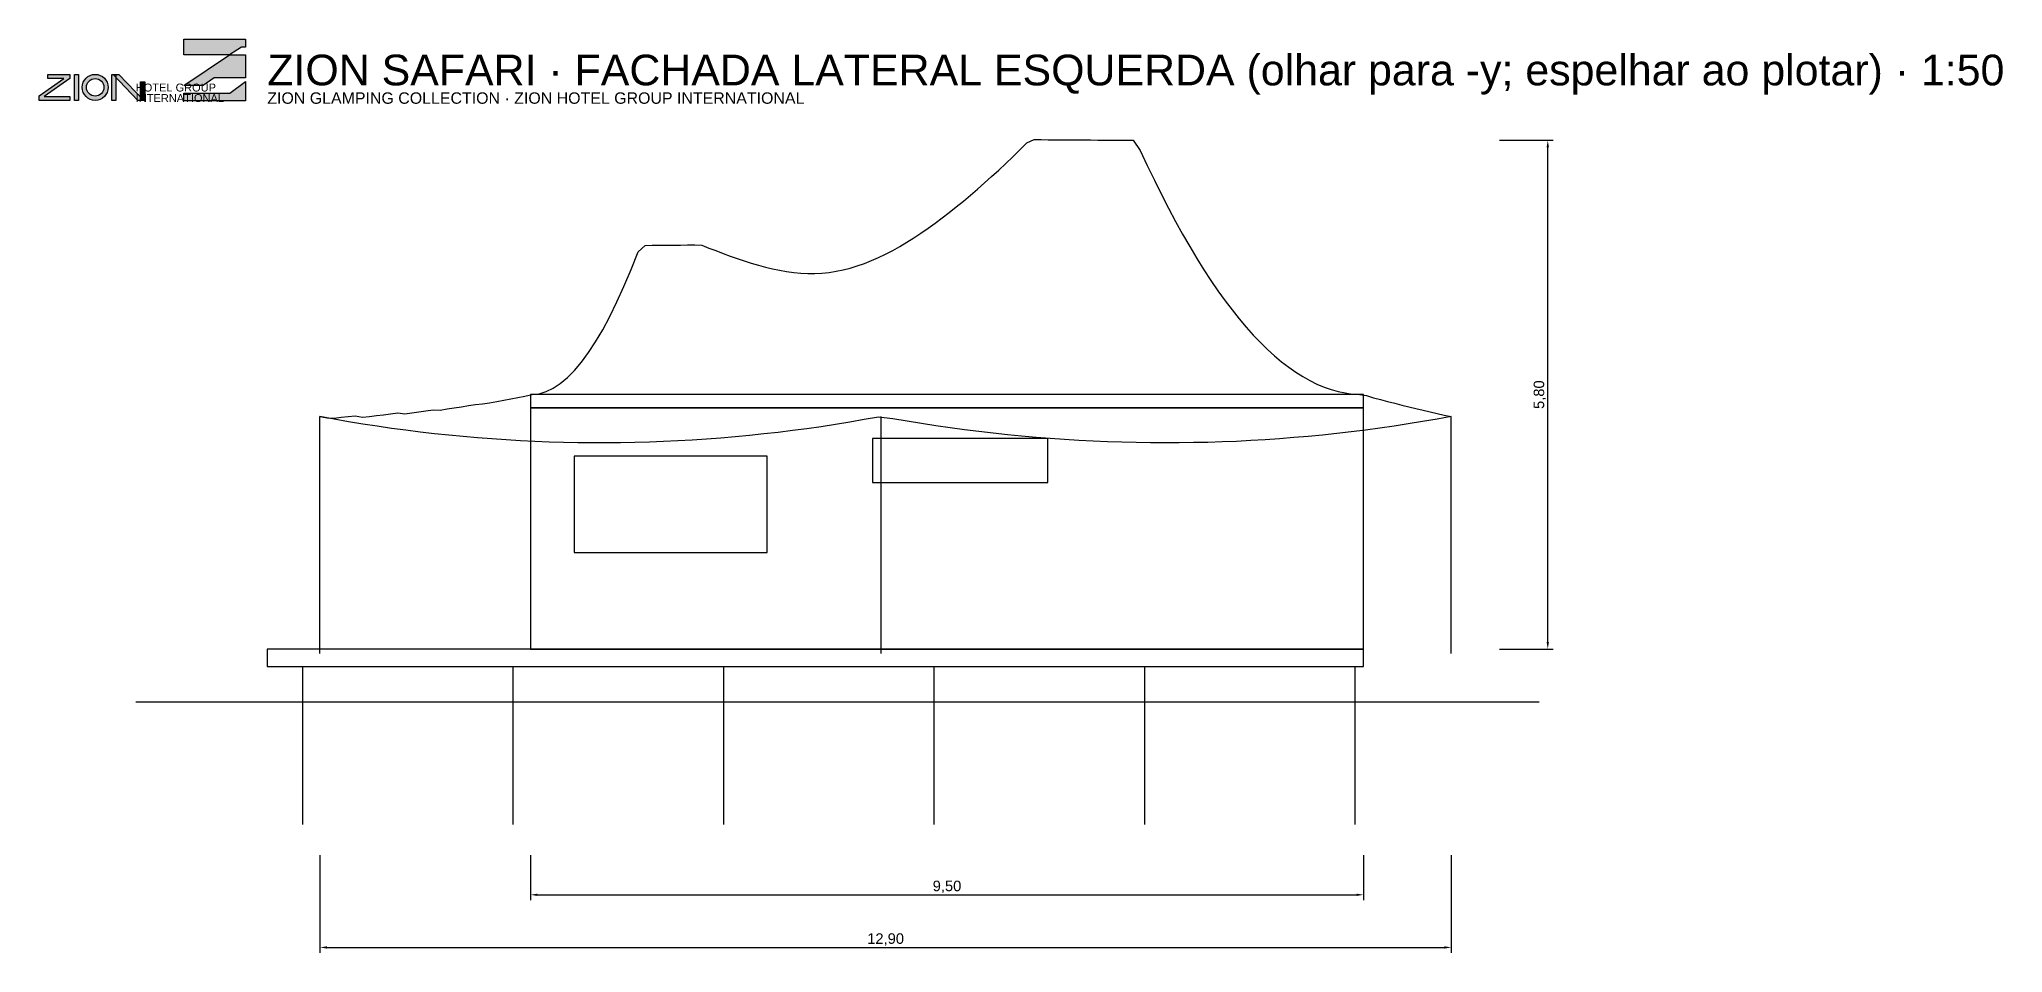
# Model space of a CAD drawing. Header units: metres. Extents: x -5.6 to 16.8, y -3.5 to 7.
import ezdxf
from ezdxf.enums import TextEntityAlignment as Align

# ---------------------------------------------------------------- set-up
doc = ezdxf.new("R2010")
doc.units = ezdxf.units.M
for name, color, linetype in [('COBERTURA', 3, 'CONTINUOUS'), ('COTAS', 2, 'CONTINUOUS'), ('DECK', 32, 'CONTINUOUS'), ('ESQUADRIAS', 4, 'CONTINUOUS'), ('ESTRUTURA', 1, 'CONTINUOUS'), ('FUNDACAO', 5, 'CONTINUOUS'), ('PAREDES', 7, 'CONTINUOUS'), ('TEXTO', 7, 'CONTINUOUS')]:
    doc.layers.add(name, color=color, linetype=linetype)
doc.styles.add('ZION', font='arial.ttf')
doc.dimstyles.new('ZION_M', dxfattribs={"dimtxt": 0.12, "dimasz": 0.08, "dimexe": 0.06, "dimexo": 0.05, "dimgap": 0.03, "dimtad": 1, "dimtxsty": 'ZION', "dimcen": 2.5, "dimclrd": 2, "dimclre": 2, "dimclrt": 2, "dimazin": 3, "dimtfac": 1, "dimtmove": 0, "dimatfit": 3})

msp = doc.modelspace()

# ---------------------------------------------------------------- hatches: boundary and pattern name
at = {"layer": 'TEXTO'}
for points in [[(-3.95, 6.95), (-3.25, 6.95), (-3.25, 6.862), (-3.296, 6.862), (-3.431, 6.771), (-3.95, 6.771)], [(-3.431, 6.771), (-3.25, 6.771), (-3.25, 6.511), (-3.604, 6.511), (-3.732, 6.425), (-3.95, 6.425)], [(-5.503, 6.55), (-5.25, 6.55), (-5.25, 6.503), (-5.544, 6.297), (-5.253, 6.297), (-5.253, 6.253), (-5.6, 6.253), (-5.6, 6.306), (-5.319, 6.503), (-5.503, 6.503)], [(-5.2, 6.55), (-5.153, 6.55), (-5.153, 6.253), (-5.2, 6.253)], [(-4.772, 6.55), (-4.728, 6.55), (-4.728, 6.253), (-4.772, 6.253)], [(-4.759, 6.55), (-4.694, 6.55), (-4.406, 6.253), (-4.478, 6.253)], [(-4.444, 6.466), (-4.397, 6.466), (-4.397, 6.253), (-4.444, 6.253)], [(-3.95, 6.336), (-3.429, 6.336), (-3.25, 6.468), (-3.25, 6.25), (-3.95, 6.25)]]:
    msp.add_hatch(color=7, dxfattribs=at).paths.add_polyline_path(points)
h = msp.add_hatch(color=7, dxfattribs=at)
edge = h.paths.add_edge_path()
edge.add_arc((-4.962, 6.402), 0.148, 0, 360)
edge = h.paths.add_edge_path()
edge.add_arc((-4.962, 6.402), 0.1, 0, 360)

# ---------------------------------------------------------------- linework, layer by layer
at = {"layer": 'COBERTURA'}
msp.add_lwpolyline([(-2.4, 2.65), (-2.319, 2.635), (-2.239, 2.633), (-2.158, 2.642), (-2.077, 2.65), (-1.997, 2.659), (-1.916, 2.642), (-1.836, 2.651), (-1.755, 2.661), (-1.674, 2.671), (-1.594, 2.681), (-1.513, 2.691), (-1.432, 2.682), (-1.352, 2.693), (-1.271, 2.704), (-1.191, 2.715), (-1.11, 2.727), (-1.029, 2.724), (-0.949, 2.737), (-0.868, 2.749), (-0.787, 2.762), (-0.707, 2.775), (-0.626, 2.788), (-0.546, 2.794), (-0.465, 2.808), (-0.384, 2.822), (-0.304, 2.837), (-0.223, 2.852), (-0.143, 2.866), (-0.062, 2.884), (0.019, 2.9), (0.099, 2.911), (0.18, 2.935), (0.261, 2.974), (0.341, 3.027), (0.422, 3.094), (0.503, 3.175), (0.583, 3.27), (0.664, 3.379), (0.744, 3.502), (0.825, 3.639), (0.906, 3.791), (0.986, 3.956), (1.067, 4.134), (1.148, 4.325), (1.228, 4.528), (1.309, 4.601), (1.389, 4.602), (1.47, 4.602), (1.551, 4.603), (1.631, 4.604), (1.712, 4.605), (1.793, 4.606), (1.873, 4.608), (1.954, 4.604), (2.034, 4.57), (2.115, 4.541), (2.196, 4.51), (2.276, 4.48), (2.357, 4.452), (2.438, 4.425), (2.518, 4.399), (2.599, 4.376), (2.679, 4.354), (2.76, 4.335), (2.841, 4.319), (2.921, 4.305), (3.002, 4.294), (3.083, 4.286), (3.163, 4.282), (3.244, 4.282), (3.324, 4.286), (3.405, 4.294), (3.486, 4.306), (3.566, 4.322), (3.647, 4.343), (3.727, 4.367), (3.808, 4.396), (3.889, 4.428), (3.969, 4.463), (4.05, 4.502), (4.131, 4.544), (4.211, 4.59), (4.292, 4.638), (4.373, 4.688), (4.453, 4.742), (4.534, 4.797), (4.614, 4.855), (4.695, 4.915), (4.776, 4.977), (4.856, 5.041), (4.937, 5.107), (5.018, 5.174), (5.098, 5.243), (5.179, 5.314), (5.259, 5.386), (5.34, 5.46), (5.421, 5.535), (5.501, 5.612), (5.582, 5.69), (5.662, 5.77), (5.743, 5.807), (5.824, 5.807), (5.904, 5.806), (5.985, 5.805), (6.066, 5.805), (6.146, 5.804), (6.227, 5.804), (6.307, 5.803), (6.388, 5.803), (6.469, 5.802), (6.549, 5.802), (6.63, 5.802), (6.711, 5.802), (6.791, 5.801), (6.872, 5.801), (6.953, 5.684), (7.033, 5.511), (7.114, 5.343), (7.194, 5.181), (7.275, 5.024), (7.356, 4.873), (7.436, 4.728), (7.517, 4.588), (7.598, 4.453), (7.678, 4.324), (7.759, 4.201), (7.839, 4.083), (7.92, 3.971), (8.001, 3.865), (8.081, 3.764), (8.162, 3.668), (8.242, 3.579), (8.323, 3.494), (8.404, 3.416), (8.484, 3.343), (8.565, 3.275), (8.646, 3.213), (8.726, 3.157), (8.807, 3.106), (8.887, 3.061), (8.968, 3.021), (9.049, 2.987), (9.129, 2.959), (9.21, 2.936), (9.291, 2.919), (9.371, 2.907), (9.452, 2.901), (9.533, 2.889), (9.613, 2.865), (9.694, 2.843), (9.774, 2.822), (9.855, 2.802), (9.936, 2.782), (10.016, 2.762), (10.097, 2.743), (10.178, 2.724), (10.258, 2.705), (10.339, 2.687), (10.419, 2.668), (10.5, 2.65), (10.5, 2.65), (10.337, 2.621), (10.173, 2.593), (10.01, 2.566), (9.847, 2.542), (9.684, 2.518), (9.52, 2.496), (9.357, 2.476), (9.194, 2.457), (9.03, 2.44), (8.867, 2.424), (8.704, 2.41), (8.541, 2.397), (8.377, 2.386), (8.214, 2.376), (8.051, 2.368), (7.887, 2.362), (7.724, 2.356), (7.561, 2.353), (7.397, 2.351), (7.234, 2.35), (7.071, 2.351), (6.908, 2.353), (6.744, 2.357), (6.581, 2.363), (6.418, 2.37), (6.254, 2.378), (6.091, 2.388), (5.928, 2.4), (5.765, 2.413), (5.601, 2.427), (5.438, 2.443), (5.275, 2.461), (5.111, 2.48), (4.948, 2.5), (4.785, 2.523), (4.622, 2.546), (4.458, 2.571), (4.295, 2.598), (4.132, 2.626), (3.968, 2.644), (3.805, 2.615), (3.642, 2.587), (3.478, 2.56), (3.315, 2.535), (3.152, 2.512), (2.989, 2.49), (2.825, 2.47), (2.662, 2.452), (2.499, 2.435), (2.335, 2.419), (2.172, 2.405), (2.009, 2.393), (1.846, 2.382), (1.682, 2.373), (1.519, 2.365), (1.356, 2.359), (1.192, 2.355), (1.029, 2.352), (0.866, 2.35), (0.703, 2.35), (0.539, 2.352), (0.376, 2.355), (0.213, 2.36), (0.049, 2.367), (-0.114, 2.374), (-0.277, 2.384), (-0.441, 2.395), (-0.604, 2.408), (-0.767, 2.422), (-0.93, 2.438), (-1.094, 2.455), (-1.257, 2.474), (-1.42, 2.494), (-1.584, 2.516), (-1.747, 2.54), (-1.91, 2.565), (-2.073, 2.592), (-2.237, 2.62), (-2.4, 2.65)], close=True, dxfattribs=at)
at = {"layer": 'DECK'}
msp.add_lwpolyline([(-3, -0.2), (9.5, -0.2), (9.5, 0), (-3, 0)], close=True, dxfattribs=at)
at = {"layer": 'ESQUADRIAS'}
for points in [[(3.9, 1.9), (5.9, 1.9), (5.9, 2.4), (3.9, 2.4)], [(0.5, 1.1), (2.7, 1.1), (2.7, 2.2), (0.5, 2.2)]]:
    msp.add_lwpolyline(points, close=True, dxfattribs=at)
at = {"layer": 'ESTRUTURA'}
msp.add_lwpolyline([(0, 2.75), (9.5, 2.75), (9.5, 2.9), (0, 2.9)], close=True, dxfattribs=at)
for points in [[(-2.4, -0.05), (-2.4, 2.65)], [(4, -0.05), (4, 2.65)], [(10.5, -0.05), (10.5, 2.65)]]:
    msp.add_lwpolyline(points, dxfattribs=at)
at = {"layer": 'FUNDACAO'}
for points in [[(-2.6, -0.2), (-2.6, -2)], [(-0.2, -0.2), (-0.2, -2)], [(2.2, -0.2), (2.2, -2)], [(4.6, -0.2), (4.6, -2)], [(7, -0.2), (7, -2)], [(9.4, -0.2), (9.4, -2)]]:
    msp.add_lwpolyline(points, dxfattribs=at)
at = {"layer": 'PAREDES'}
msp.add_lwpolyline([(0, 0), (9.5, 0), (9.5, 2.75), (0, 2.75)], close=True, dxfattribs=at)
at = {"layer": 'TEXTO'}
for points in [[(-3.95, 6.95), (-3.25, 6.95), (-3.25, 6.862), (-3.296, 6.862), (-3.431, 6.771), (-3.95, 6.771)], [(-3.431, 6.771), (-3.25, 6.771), (-3.25, 6.511), (-3.604, 6.511), (-3.732, 6.425), (-3.95, 6.425)], [(-5.503, 6.55), (-5.25, 6.55), (-5.25, 6.503), (-5.544, 6.297), (-5.253, 6.297), (-5.253, 6.253), (-5.6, 6.253), (-5.6, 6.306), (-5.319, 6.503), (-5.503, 6.503)], [(-5.2, 6.55), (-5.153, 6.55), (-5.153, 6.253), (-5.2, 6.253)], [(-4.772, 6.55), (-4.728, 6.55), (-4.728, 6.253), (-4.772, 6.253)], [(-4.759, 6.55), (-4.694, 6.55), (-4.406, 6.253), (-4.478, 6.253)], [(-4.444, 6.466), (-4.397, 6.466), (-4.397, 6.253), (-4.444, 6.253)], [(-3.95, 6.336), (-3.429, 6.336), (-3.25, 6.468), (-3.25, 6.25), (-3.95, 6.25)]]:
    msp.add_lwpolyline(points, close=True, dxfattribs=at)
msp.add_lwpolyline([(-4.5, -0.6), (11.5, -0.6)], dxfattribs=at)
for radius in [0.148, 0.1]:
    msp.add_circle((-4.962, 6.402), radius, dxfattribs=at)

# ---------------------------------------------------------------- texts
at = {"layer": 'TEXTO', "style": 'ZION'}
for s, height, p in [('ZION SAFARI · FACHADA LATERAL ESQUERDA (olhar para -y; espelhar ao plotar) · 1:50', 0.35, (-3, 6.6)), ('HOTEL GROUP', 0.09, (-4.5, 6.4)), ('INTERNATIONAL', 0.09, (-4.5, 6.28)), ('ZION GLAMPING COLLECTION · ZION HOTEL GROUP INTERNATIONAL', 0.13, (-3, 6.28))]:
    msp.add_text(s, height=height, dxfattribs=at).set_placement(p, align=Align.MIDDLE_LEFT)

# ---------------------------------------------------------------- dimensions: what is measured, and where the dimension line sits
at = {"layer": 'COTAS'}
msp.add_linear_dim(base=(11.6, 0), p1=(11, 0), p2=(11, 5.8), angle=90, text='5,80', dimstyle='ZION_M', dxfattribs=at).render()
for base, p1, p2, text in [((-2.4, -3.4), (-2.4, -2.3), (10.5, -2.3), '12,90'), ((0, -2.8), (0, -2.3), (9.5, -2.3), '9,50')]:
    msp.add_linear_dim(base=base, p1=p1, p2=p2, text=text, dimstyle='ZION_M', dxfattribs=at).render()

doc.saveas('drawing.dxf')
